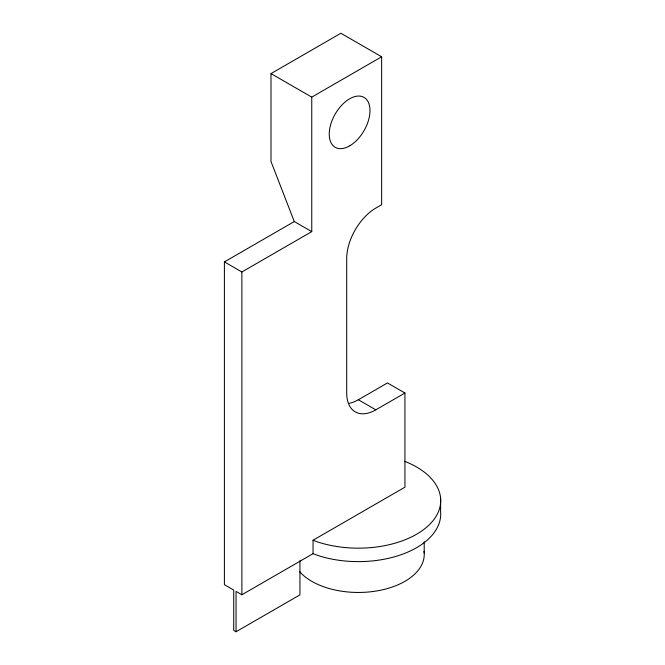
<?xml version="1.0" encoding="UTF-8"?>
<svg xmlns="http://www.w3.org/2000/svg" width="665" height="665" viewBox="0 0 665 665"><rect width="100%" height="100%" fill="white"/><g stroke="black" fill="none" stroke-linecap="round" stroke-linejoin="round"><path stroke-width="1" d="M294.287 221.545L270.996 161.504L270.996 73.599L340.879 33.25L381.644 56.783L381.644 204.729L375.825 208.095A41.18 23.774 -60 0 0 346.706 258.527L346.706 393.023A41.18 23.774 -60 0 0 375.825 409.831L404.943 393.023L404.943 487.171L313.049 540.221L313.049 553.671L241.877 594.768L236.05 591.401L236.05 631.75L233.723 630.403L233.723 590.055L224.404 584.676L224.404 261.894L294.287 221.545L311.76 231.628L311.76 97.132L381.644 56.783M224.404 261.894L241.877 271.977L311.76 231.628M349.349 403.298A41.18 23.774 -60 0 0 358.352 399.748L387.471 382.94L404.943 393.023M236.05 631.75L299.94 594.867L299.94 560.72M313.049 540.221L317.97 542.058A82.36 47.548 0 0 0 428.376 525.649A82.36 47.548 0 0 0 404.603 461.277M313.049 553.671L317.97 555.508A82.36 47.548 0 0 0 401.793 554.469A82.36 47.548 0 0 0 440.596 511.551L440.596 498.102M270.996 73.599L311.76 97.132M358.352 399.748L375.825 409.831M424.204 541.842L424.204 553.222M241.877 271.977L241.877 594.768M424.021 551.31A65.885 38.038 0 0 1 376.332 591.01A65.885 38.038 0 0 1 299.641 571.684M350.031 145.643A28.828 16.642 -60 0 0 367.055 100.099A28.828 16.642 -60 0 0 331.76 121.313A28.828 16.642 -60 0 0 350.031 145.643"/></g></svg>
